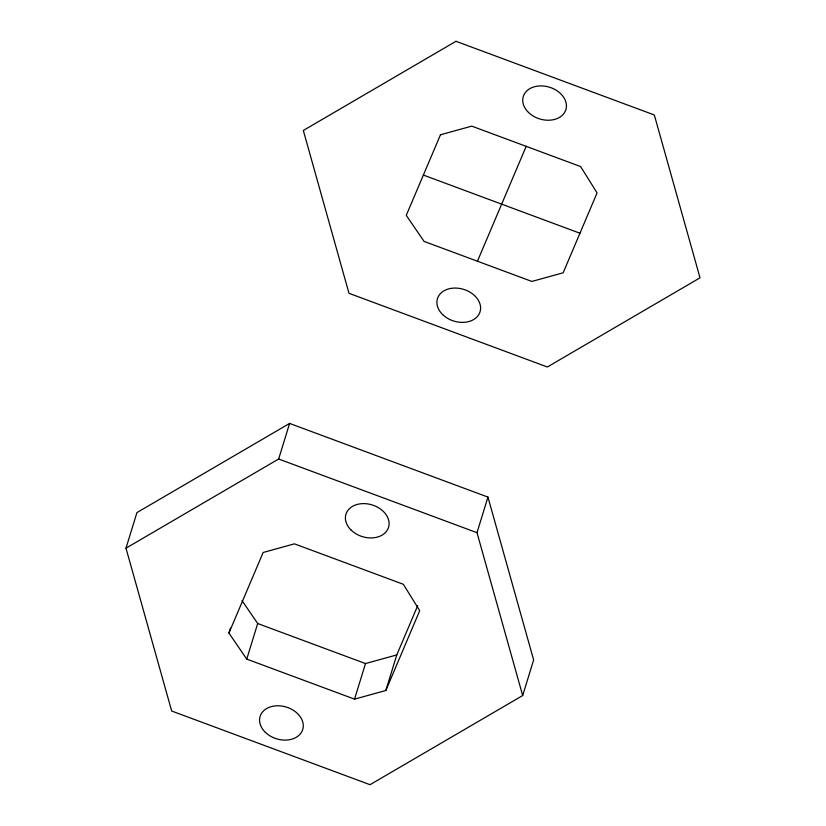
<?xml version="1.0" encoding="UTF-8"?>
<svg xmlns="http://www.w3.org/2000/svg" width="826" height="826" viewBox="0 0 826 826"><rect width="100%" height="100%" fill="white"/><g stroke="black" fill="none" stroke-linecap="round" stroke-linejoin="round"><path stroke-width="1.24" d="M125.986 548.175L136.94 512.585L289.606 423.418L487.949 497.097L533.637 659.943L522.682 695.533L370.017 784.7L171.674 711.021L125.986 548.175L278.651 459.008L289.606 423.418M228.936 633.067L263.143 552.48L294.438 543.838L403.305 584.281L419.732 610.641L385.835 690.505L354.54 699.147L246.747 659.107L228.936 633.067L230.444 628.152M246.747 659.107L257.691 623.516L242.018 600.595M354.54 699.147L365.495 663.557L396.779 654.925L417.719 605.592M385.835 690.505L396.779 654.925M522.682 695.533L477.005 532.687L487.949 497.097M477.438 261.222L526.193 146.347M423.366 175.06L579.955 233.231M278.651 459.008L477.005 532.687M257.691 623.516L365.495 663.557M440.475 134.772L406.268 215.359L424.068 241.399L531.872 281.439L563.156 272.797L597.064 192.933L580.637 166.573L471.76 126.13L440.475 134.772M455.983 41.3L303.318 130.467L348.995 293.313L547.349 366.992L700.014 277.825L654.326 114.979L455.983 41.3M528.506 112.45A22.302 16.603 17.1 0 0 565.459 110.818A22.302 16.603 17.1 0 0 539.77 85.925A22.302 16.603 17.1 0 0 528.506 112.45M442.684 314.613A22.302 16.603 17.1 0 0 479.627 312.982A22.302 16.603 17.1 0 0 453.939 288.088A22.302 16.603 17.1 0 0 442.684 314.613M351.184 530.158A22.302 16.603 17.1 0 0 388.127 528.526A22.302 16.603 17.1 0 0 362.438 503.633A22.302 16.603 17.1 0 0 351.184 530.158M265.353 732.321A22.302 16.603 17.1 0 0 302.306 730.69A22.302 16.603 17.1 0 0 276.617 705.796A22.302 16.603 17.1 0 0 265.353 732.321"/></g></svg>
